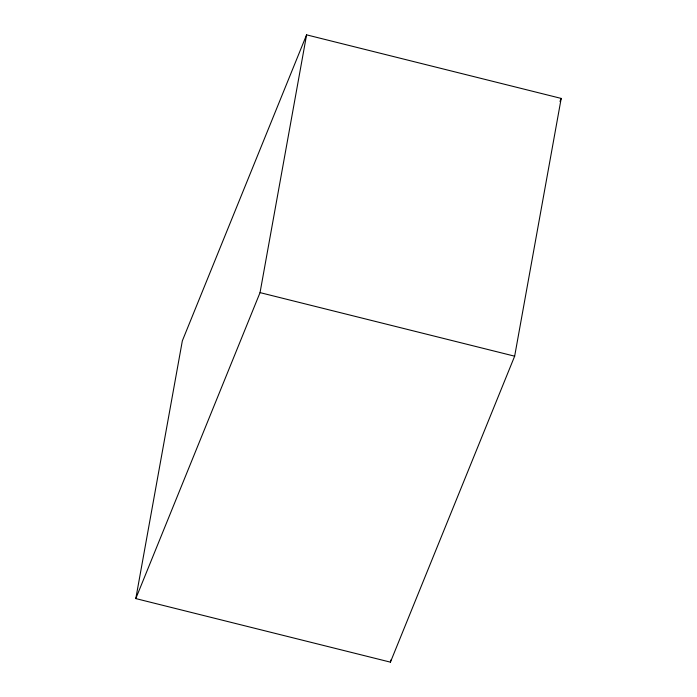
<?xml version="1.0" encoding="UTF-8"?>
<svg xmlns="http://www.w3.org/2000/svg" width="697" height="697" viewBox="0 0 697 697"><rect width="100%" height="100%" fill="white"/><g stroke="black" fill="none" stroke-linecap="round" stroke-linejoin="round"><path stroke-width="1.05" d="M135.802 598.584L182.344 340.816L306.584 34.85L561.198 98.416L514.656 356.184L390.416 662.15L135.802 598.584L260.042 292.618L306.584 34.85M390.416 662.15L390.808 660.007M559.979 101.44L561.198 98.416M260.042 292.618L514.656 356.184"/></g></svg>
